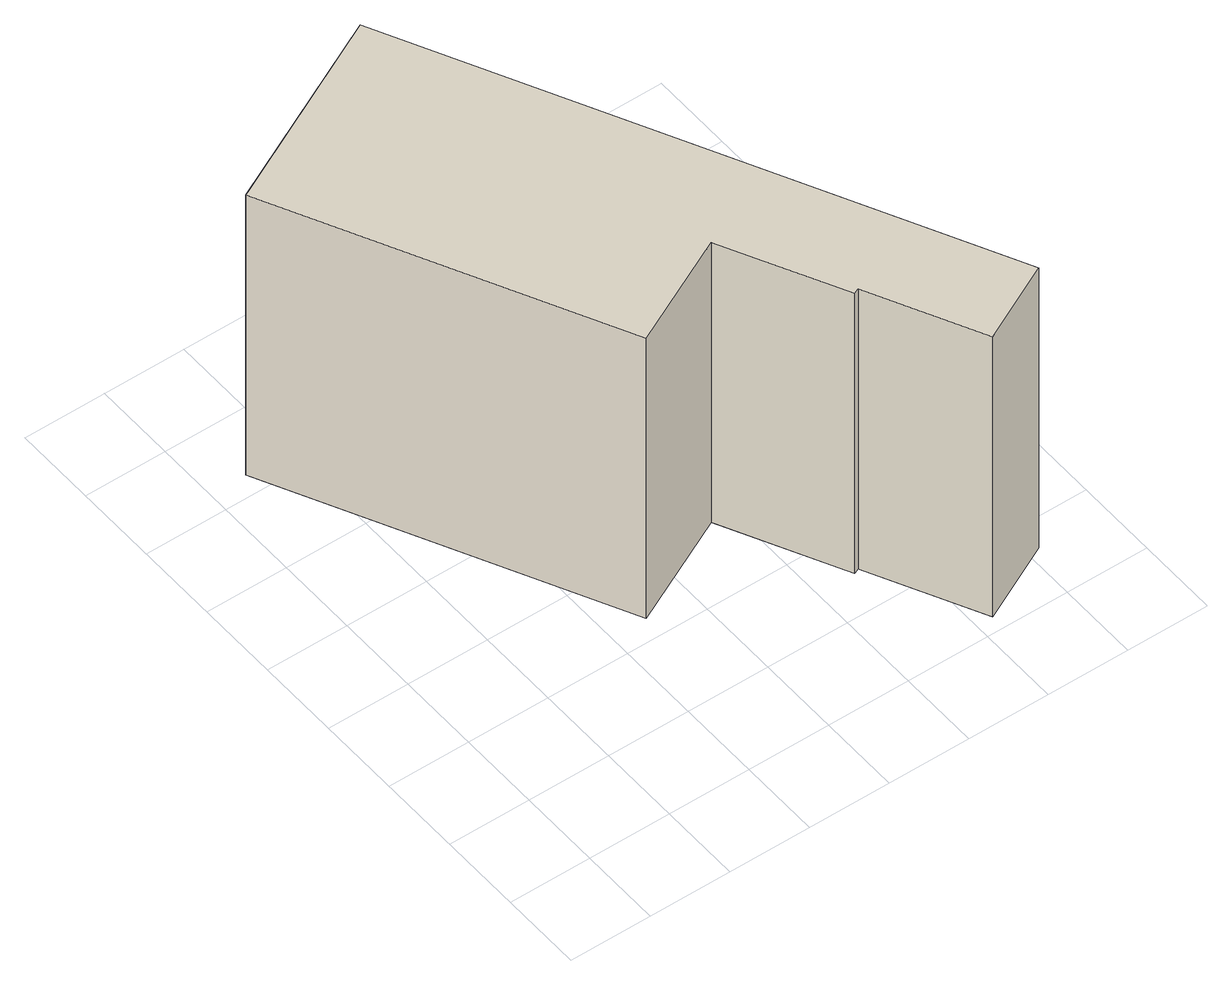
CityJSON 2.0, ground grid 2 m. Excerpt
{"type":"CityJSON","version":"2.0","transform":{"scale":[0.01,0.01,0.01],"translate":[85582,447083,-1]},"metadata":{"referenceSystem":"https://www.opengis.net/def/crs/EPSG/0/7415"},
"CityObjects":{
"building1":{"type":"Building","attributes":{"measuredHeight":7.78},"geometry":[{"type":"Solid","lod":"1","boundaries":[[[[0,1,2,3,4,5,6,7]],[[8,9,10,11,12,13,14,15]],[[7,14,13,0]],[[0,13,12,1]],[[1,12,11,2]],[[2,11,10,3]],[[3,10,9,4]],[[4,9,8,5]],[[5,8,15,6]],[[6,15,14,7]]]]}]}
},
"vertices":[
[1229,131,59],[1041,37,59],[907,304,59],[894,298,59],[751,584,59],[488,453,59],[90,1251,59],[554,1483,59],[488,453,878],[751,584,878],[894,298,878],[907,304,878],[1041,37,878],[1229,131,878],[554,1483,878],[90,1251,878]
]}
